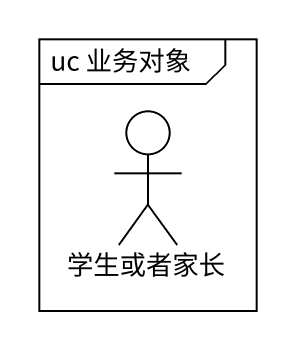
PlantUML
@startuml
mainframe uc 业务对象
actor 学生或者家长
@enduml
